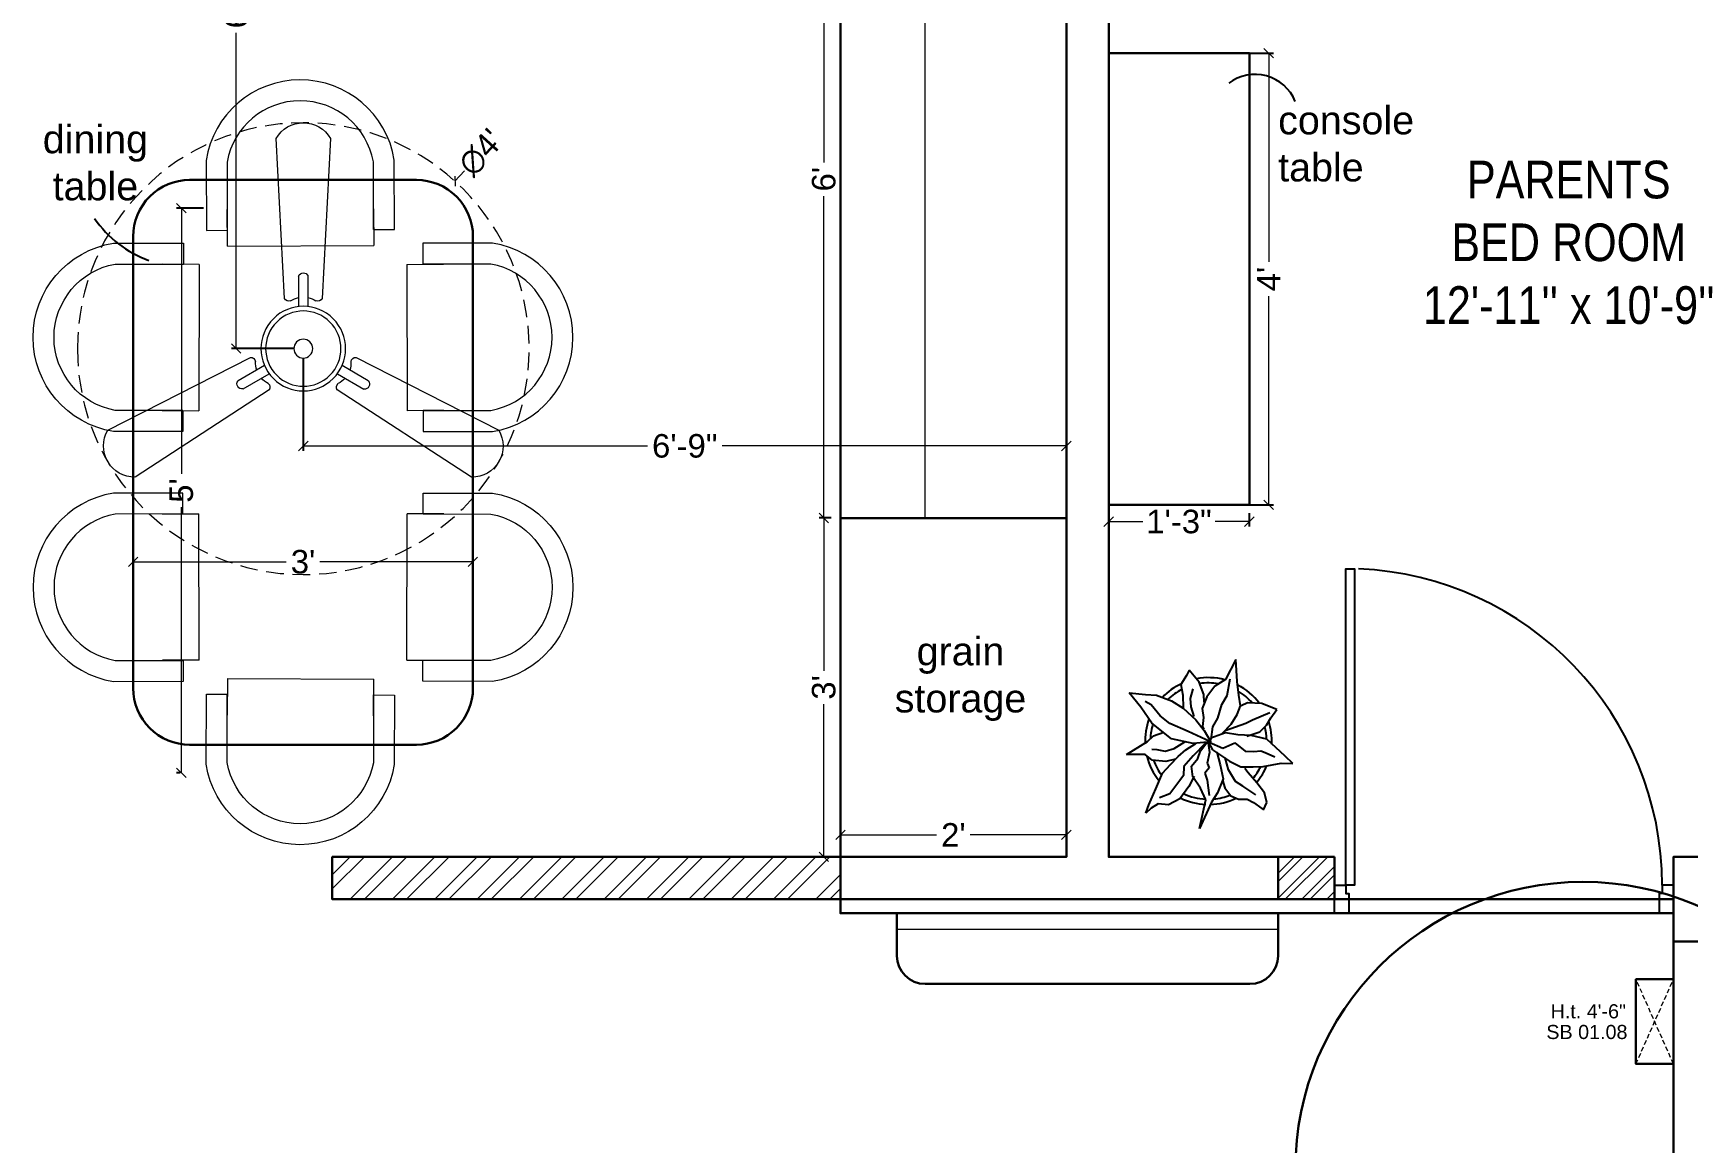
# Model space of a CAD drawing. Header units: millimetres. Extents: x 56222 to 3066687, y -650199 to -121287.
# Drawn here: x 147647.6 to 147823.4, y -178878.5 to -178760.6 of the extents above; entities that cross this region are included whole.
import ezdxf

# ---------------------------------------------------------------- set-up
doc = ezdxf.new("R2010")
doc.units = ezdxf.units.MM
doc.header["$MEASUREMENT"] = 0
doc.header["$PDMODE"] = 35
doc.linetypes.add('DASHED', pattern=[0.75, 0.5, -0.25])
doc.linetypes.add('DASHED2', pattern=[0.375, 0.25, -0.125])
doc.layers.get('Defpoints').update_dxf_attribs({"color": 220})
for name, color, linetype in [('AR DOOR', 40, 'Continuous'), ('AR ELE-5', 134, 'Continuous'), ('str coll', 6, 'Continuous')]:
    doc.layers.add(name, color=color, linetype=linetype)
for name, color, linetype, lineweight in [('COLUMN', 1, 'Continuous', 30), ('dim05', 1, 'Continuous', 13), ('el', 7, 'Continuous', 20), ('ELEC-wires', 1, 'DASHED2', 13), ('Electrical', 84, 'Continuous', 30), ('ELEVATION ( SPIRAL STAIR )', 250, 'Continuous', 9), ('FIRST FLOOR ( TEXT )', 7, 'Continuous', 9), ('FURNITURE', 32, 'Continuous', 9), ('GROUND FLOOR', 7, 'Continuous', 9), ('GROUND FLOOR  ( PLINE )', 251, 'Continuous', 30), ('Labelling', 1, 'Continuous', 25), ('wall', 7, 'Continuous', 30), ('XX~SLAB ( BEAM )~ ( DIM )', 7, 'Continuous', 9)]:
    doc.layers.add(name, color=color, linetype=linetype, lineweight=lineweight)
doc.styles.add('Arial', font='arial.ttf')
doc.styles.add('century g', font='GOTHIC.TTF')
doc.styles.add('KATHA', font='swissc.ttf')
doc.styles.get("Standard").update_dxf_attribs({"font": 'arial.ttf', "height": 6})
doc.styles.add('style4', font='ARIALN.TTF')
doc.dimstyles.new('Archana', dxfattribs={"dimtxt": 2, "dimasz": 0.75, "dimexe": 0.5, "dimexo": 0.5, "dimgap": 0, "dimtad": 0, "dimzin": 0, "dimdsep": 46, "dimlunit": 4, "dimtxsty": 'century g', "dimblk": 'OBLIQUE', "dimcen": 0, "dimdle": 1, "dimclrd": 256, "dimclre": 256, "dimclrt": 256, "dimadec": 0, "dimazin": 0, "dimtfac": 1, "dimtofl": 0, "dimtmove": 1, "dimatfit": 3, "dimfxl": 1, "dimfxlon": 1, "dimtolj": 1, "dimtzin": 0, "dimlwd": -1, "dimlwe": -1, "dimarcsym": 0})
doc.dimstyles.new('ISO-25', dxfattribs={"dimtxt": 2.5, "dimasz": 1, "dimexe": 0.5, "dimexo": 1, "dimtad": 0, "dimdec": 1, "dimlunit": 4, "dimtxsty": 'Standard', "dimblk": 'OBLIQUE', "dimcen": 2.5, "dimclrd": 1, "dimclre": 1, "dimclrt": 5, "dimadec": 0, "dimazin": 0, "dimtfac": 1, "dimtdec": 1, "dimtmove": 0, "dimatfit": 3, "dimfxl": 1, "dimlwd": -1, "dimarcsym": 0})

# ---------------------------------------------------------------- blocks, each defined once
blk = doc.blocks.new('SD DSD')
at = {"layer": 'FURNITURE'}
for p, q in [((3348486.7, -514623.32), (3348486.68, -514619.42)), ((3348502.23, -514619.34), (3348502.25, -514623.25)), ((3348486.7, -514623.32), (3348502.25, -514623.25)), ((3348483.69, -514625.26), (3348479.79, -514625.25)), ((3348483.69, -514625.26), (3348483.66, -514640.81)), ((3348505.76, -514625.26), (3348509.66, -514625.25)), ((3348505.76, -514625.26), (3348505.79, -514640.81)), ((3348479.75, -514640.8), (3348483.66, -514640.81)), ((3348509.7, -514640.8), (3348505.79, -514640.81)), ((3348479.75, -514651.77), (3348483.66, -514651.76)), ((3348483.69, -514667.31), (3348483.66, -514651.76)), ((3348505.76, -514667.31), (3348505.79, -514651.76)), ((3348509.7, -514651.77), (3348505.79, -514651.76)), ((3348483.69, -514667.31), (3348479.79, -514667.32)), ((3348505.76, -514667.31), (3348509.66, -514667.32)), ((3348486.7, -514669.25), (3348486.68, -514673.16)), ((3348486.7, -514669.25), (3348502.25, -514669.32)), ((3348502.23, -514673.23), (3348502.25, -514669.32))]:
    blk.add_line(p, q, dxfattribs=at)
at = {"layer": 'FURNITURE', "flags": 128}
for points in [[(3348502.23, -514621.56), (3348504.46, -514621.55), (3348504.42, -514614.17, 0.853613), (3348484.42, -514614.22), (3348484.46, -514621.65), (3348486.68, -514621.64)], [(3348502.22, -514619.34), (3348502.23, -514621.56), (3348502.2, -514614.36, 0.835758), (3348486.65, -514614.39), (3348486.67, -514619.42), (3348486.68, -514621.64)], [(3348481.97, -514640.8), (3348481.97, -514643.02), (3348474.58, -514643.01, -0.853613), (3348474.58, -514623.01), (3348482.01, -514623.02), (3348482.01, -514625.25)], [(3348507.48, -514640.8), (3348507.48, -514643.02), (3348514.87, -514643.01, 0.853613), (3348514.87, -514623.01), (3348507.44, -514623.02), (3348507.44, -514625.25)], [(3348479.75, -514640.79), (3348481.97, -514640.8), (3348474.77, -514640.78, -0.835758), (3348474.76, -514625.23), (3348479.79, -514625.24), (3348482.01, -514625.25)], [(3348509.7, -514640.79), (3348507.48, -514640.8), (3348514.68, -514640.78, 0.835758), (3348514.69, -514625.23), (3348509.66, -514625.24), (3348507.44, -514625.25)], [(3348481.97, -514651.77), (3348481.97, -514649.55), (3348474.58, -514649.57, 0.853613), (3348474.58, -514669.57), (3348482.01, -514669.55), (3348482.01, -514667.32)], [(3348507.48, -514651.77), (3348507.48, -514649.55), (3348514.87, -514649.57, -0.853613), (3348514.87, -514669.57), (3348507.44, -514669.55), (3348507.44, -514667.32)], [(3348479.75, -514651.78), (3348481.97, -514651.77), (3348474.77, -514651.79, 0.835758), (3348474.76, -514667.34), (3348479.79, -514667.33), (3348482.01, -514667.33)], [(3348509.7, -514651.78), (3348507.48, -514651.77), (3348514.68, -514651.79, -0.835758), (3348514.69, -514667.34), (3348509.66, -514667.33), (3348507.44, -514667.33)], [(3348502.23, -514671.01), (3348504.46, -514671.02), (3348504.42, -514678.4, -0.853613), (3348484.42, -514678.36), (3348484.46, -514670.92), (3348486.68, -514670.93)], [(3348502.22, -514673.23), (3348502.23, -514671.01), (3348502.2, -514678.21, -0.835758), (3348486.65, -514678.18), (3348486.67, -514673.16), (3348486.68, -514670.93)]]:
    blk.add_lwpolyline(points, format="xyb", dxfattribs=at)
at = {"layer": 'FURNITURE', "lineweight": 30}
blk.add_lwpolyline([(3348506.78, -514676.29), (3348482.68, -514676.29, -0.414214), (3348476.68, -514670.29), (3348476.68, -514622.29, -0.414214), (3348482.68, -514616.29), (3348506.78, -514616.29, -0.414214), (3348512.78, -514622.29), (3348512.78, -514670.29, -0.414214)], format="xyb", close=True, dxfattribs=at)
blk = doc.blocks.new('_Oblique')
at = {"layer": 'wall', "color": 0, "lineweight": -2}
blk.add_line((-0.5, -0.5), (0.5, 0.5), dxfattribs=at)
blk = doc.blocks.new('*D912')
at = {"layer": 'Defpoints', "color": 0, "lineweight": 30, "transparency": 16777216}
for p in [(147694.3, -178816.79), (147658.2, -178821.26), (147694.3, -178822.11)]:
    blk.add_point(p, dxfattribs=at)
at = {"layer": 'dim05', "color": 1, "linetype": 'Continuous', "lineweight": -2, "transparency": 16777216}
for p, q in [((147658.2, -178820.26), (147658.2, -178816.29)), ((147694.3, -178821.11), (147694.3, -178816.29))]:
    blk.add_line(p, q, dxfattribs=at)
at = {"layer": 'dim05', "color": 1, "linetype": 'Continuous', "transparency": 16777216}
for p, q in [((147658.2, -178816.79), (147674.47, -178816.79)), ((147694.3, -178816.79), (147678.02, -178816.79))]:
    blk.add_line(p, q, dxfattribs=at)
at = {"layer": 'dim05', "color": 1, "transparency": 16777216, "rotation": 180}
blk.add_blockref('_Oblique', (147658.2, -178816.79), dxfattribs=at)
at = {"layer": 'dim05', "color": 1, "transparency": 16777216}
blk.add_blockref('_Oblique', (147694.3, -178816.79), dxfattribs=at)
at = {"layer": 'dim05', "color": 5, "lineweight": 25, "transparency": 16777216, "insert": (147676.25, -178816.79), "char_height": 2.5, "attachment_point": 5, "style": 'Arial'}
blk.add_mtext("3'", dxfattribs=at)
blk = doc.blocks.new('*D913')
at = {"layer": 'Defpoints', "color": 0, "lineweight": 30, "transparency": 16777216}
for p in [(147663.32, -178779.21), (147666.68, -178779.21), (147664.2, -178839.21)]:
    blk.add_point(p, dxfattribs=at)
at = {"layer": 'dim05', "color": 1, "linetype": 'Continuous', "lineweight": -2, "transparency": 16777216}
for p, q in [((147665.68, -178779.21), (147662.82, -178779.21)), ((147663.2, -178839.21), (147662.82, -178839.21))]:
    blk.add_line(p, q, dxfattribs=at)
at = {"layer": 'dim05', "color": 1, "linetype": 'Continuous', "transparency": 16777216}
for p, q in [((147663.32, -178779.21), (147663.32, -178807.44)), ((147663.32, -178839.21), (147663.32, -178810.99))]:
    blk.add_line(p, q, dxfattribs=at)
at = {"layer": 'dim05', "color": 1, "transparency": 16777216}
for p, rotation in [((147663.32, -178779.21), 90), ((147663.32, -178839.21), 270)]:
    blk.add_blockref('_Oblique', p, dxfattribs=dict(at, rotation=rotation))
at = {"layer": 'dim05', "color": 5, "lineweight": 25, "transparency": 16777216, "insert": (147663.32, -178809.21), "char_height": 2.5, "attachment_point": 5, "rotation": 90, "style": 'Arial'}
blk.add_mtext("5'", dxfattribs=at)
blk = doc.blocks.new('*D919')
at = {"layer": 'Defpoints', "color": 0, "lineweight": 30, "transparency": 16777216}
for p in [(147761.85, -178810.63), (147776.79, -178810.63), (147761.85, -178812.52)]:
    blk.add_point(p, dxfattribs=at)
at = {"layer": 'dim05', "color": 1, "linetype": 'Continuous', "lineweight": -2, "transparency": 16777216}
for p, q in [((147761.85, -178811.63), (147761.85, -178813.02)), ((147776.79, -178811.63), (147776.79, -178813.02))]:
    blk.add_line(p, q, dxfattribs=at)
at = {"layer": 'dim05', "color": 1, "linetype": 'Continuous', "transparency": 16777216}
for p, q in [((147761.85, -178812.52), (147765.49, -178812.52)), ((147776.79, -178812.52), (147773.15, -178812.52))]:
    blk.add_line(p, q, dxfattribs=at)
at = {"layer": 'dim05', "color": 1, "transparency": 16777216, "rotation": 180}
blk.add_blockref('_Oblique', (147761.85, -178812.52), dxfattribs=at)
at = {"layer": 'dim05', "color": 1, "transparency": 16777216}
blk.add_blockref('_Oblique', (147776.79, -178812.52), dxfattribs=at)
at = {"layer": 'dim05', "color": 5, "lineweight": 25, "transparency": 16777216, "insert": (147769.32, -178812.52), "char_height": 2.5, "attachment_point": 5, "style": 'Arial'}
blk.add_mtext('1\'-3"', dxfattribs=at)
blk = doc.blocks.new('*D920')
at = {"layer": 'Defpoints', "color": 0, "lineweight": 30, "transparency": 16777216}
for p in [(147775.22, -178762.75), (147775.22, -178810.72), (147778.85, -178810.72)]:
    blk.add_point(p, dxfattribs=at)
at = {"layer": 'dim05', "color": 1, "linetype": 'Continuous', "lineweight": -2, "transparency": 16777216}
for p, q in [((147776.22, -178762.75), (147779.35, -178762.75)), ((147776.22, -178810.72), (147779.35, -178810.72))]:
    blk.add_line(p, q, dxfattribs=at)
at = {"layer": 'dim05', "color": 1, "linetype": 'Continuous', "transparency": 16777216}
for p, q in [((147778.85, -178762.75), (147778.85, -178784.91)), ((147778.85, -178810.72), (147778.85, -178788.56))]:
    blk.add_line(p, q, dxfattribs=at)
at = {"layer": 'dim05', "color": 1, "transparency": 16777216}
for p, rotation in [((147778.85, -178762.75), 90), ((147778.85, -178810.72), 270)]:
    blk.add_blockref('_Oblique', p, dxfattribs=dict(at, rotation=rotation))
at = {"layer": 'dim05', "color": 5, "lineweight": 25, "transparency": 16777216, "insert": (147778.85, -178786.74), "char_height": 2.5, "attachment_point": 5, "rotation": 90, "style": 'Arial'}
blk.add_mtext("4'", dxfattribs=at)
blk = doc.blocks.new('ARPLS010')
at = {"linetype": 'ByBlock'}
for p, q in [((0.179, 0.666), (0.121, 0.605)), ((0.174, 0.573), (0.179, 0.666)), ((-0.248, 0.54), (-0.278, 0.467)), ((-0.182, 0.493), (-0.248, 0.54)), ((0.121, 0.605), (-0.013, 0.459)), ((0.091, 0.447), (0.125, 0.522)), ((0.2, 0.432), (0.174, 0.573)), ((-0.295, 0.42), (-0.302, 0.309)), ((-0.278, 0.467), (-0.295, 0.42)), ((-0.222, 0.484), (-0.164, 0.347)), ((-0.125, 0.459), (-0.182, 0.493)), ((-0.072, 0.404), (-0.125, 0.459)), ((-0.038, 0.302), (-0.072, 0.404)), ((-0.013, 0.459), (-0.044, 0.336)), ((0.077, 0.412), (0.091, 0.447)), ((0.082, 0.358), (0.077, 0.412)), ((0.203, 0.352), (0.2, 0.432)), ((0.409, 0.44), (0.33, 0.38)), ((0.484, 0.459), (0.409, 0.44)), ((0.542, 0.434), (0.484, 0.459)), ((0.485, 0.354), (0.533, 0.42)), ((0.533, 0.42), (0.542, 0.434)), ((-0.302, 0.309), (-0.276, 0.258)), ((-0.164, 0.347), (-0.139, 0.295)), ((-0.139, 0.295), (-0.08, 0.131)), ((-0.044, 0.336), (-0.049, 0.232)), ((0.015, 0.209), (0.08, 0.288)), ((0.08, 0.288), (0.082, 0.358)), ((0.204, 0.254), (0.203, 0.352)), ((0.252, 0.313), (0.216, 0.287)), ((0.33, 0.38), (0.252, 0.313)), ((0.356, 0.269), (0.318, 0.213)), ((0.425, 0.373), (0.356, 0.269)), ((0.459, 0.303), (0.485, 0.354)), ((0.459, 0.236), (0.459, 0.303)), ((-0.469, 0.226), (-0.643, 0.216)), ((-0.643, 0.216), (-0.485, 0.134)), ((-0.359, 0.148), (-0.49, 0.172)), ((-0.485, 0.134), (-0.433, 0.051)), ((-0.362, 0.24), (-0.469, 0.226)), ((-0.278, 0.254), (-0.362, 0.24)), ((-0.287, 0.106), (-0.359, 0.148)), ((-0.21, 0.227), (-0.278, 0.254)), ((-0.132, 0.18), (-0.21, 0.227)), ((-0.063, 0.111), (-0.132, 0.18)), ((-0.049, 0.232), (-0.065, 0.135)), ((-0.065, 0.135), (-0.024, 0.018)), ((0.056, 0.114), (0.015, 0.209)), ((0.068, 0.032), (0.16, 0.165)), ((0.227, 0.157), (0.132, 0.131)), ((0.16, 0.165), (0.204, 0.254)), ((0.318, 0.213), (0.227, 0.157)), ((0.368, 0.128), (0.432, 0.176)), ((0.432, 0.176), (0.459, 0.236)), ((-0.433, 0.051), (-0.349, -0.011)), ((-0.18, 0.073), (-0.287, 0.106)), ((-0.111, 0.036), (-0.18, 0.073)), ((-0.013, 0.022), (-0.111, 0.036)), ((-0.084, -0.034), (0.007, 0.018)), ((0.003, 0.011), (-0.076, -0.16)), ((-0.024, 0.018), (0.009, 0.005)), ((0.006, -0.002), (0.068, 0.032)), ((0.007, 0.018), (0.02, -0.121)), ((0.009, 0.005), (0.056, 0.114)), ((0.017, -0.002), (0.091, 0.009)), ((0.088, 0.065), (0.187, 0.091)), ((0.091, 0.009), (0.173, -0.011)), ((0.173, -0.011), (0.212, 0.004)), ((0.187, 0.091), (0.297, 0.116)), ((0.212, 0.004), (0.252, -0.03)), ((0.297, 0.116), (0.408, 0.071)), ((0.309, 0.109), (0.368, 0.128)), ((0.309, -0.01), (0.43, 0.006)), ((0.408, 0.071), (0.482, 0.024)), ((0.482, 0.024), (0.689, -0.072)), ((-0.464, -0.073), (-0.558, -0.152)), ((-0.366, -0.036), (-0.464, -0.073)), ((-0.336, -0.142), (-0.413, -0.121)), ((-0.306, -0.033), (-0.366, -0.036)), ((-0.349, -0.011), (-0.256, -0.05)), ((-0.193, -0.113), (-0.269, -0.135)), ((-0.259, -0.2), (-0.168, -0.1)), ((-0.256, -0.05), (-0.185, -0.038)), ((-0.185, -0.038), (-0.114, -0.046)), ((-0.168, -0.1), (-0.084, -0.034)), ((-0.114, -0.046), (-0.093, -0.036)), ((0.02, -0.121), (-0.017, -0.291)), ((0.01, -0.014), (0.017, -0.002)), ((0.078, -0.064), (0.01, -0.014)), ((0.016, -0.023), (0.116, -0.122)), ((0.07, -0.179), (0.018, -0.1)), ((0.138, -0.083), (0.078, -0.064)), ((0.116, -0.122), (0.201, -0.195)), ((0.197, -0.135), (0.138, -0.083)), ((0.283, -0.123), (0.197, -0.135)), ((0.252, -0.03), (0.309, -0.01)), ((0.277, -0.114), (0.357, -0.156)), ((0.37, -0.064), (0.283, -0.123)), ((0.462, -0.021), (0.37, -0.064)), ((0.689, -0.072), (0.462, -0.021)), ((-0.558, -0.152), (-0.517, -0.172)), ((-0.517, -0.172), (-0.447, -0.216)), ((-0.447, -0.216), (-0.363, -0.202)), ((-0.363, -0.202), (-0.263, -0.2)), ((-0.269, -0.135), (-0.336, -0.142)), ((-0.318, -0.29), (-0.259, -0.2)), ((-0.076, -0.16), (-0.138, -0.304)), ((0.059, -0.27), (0.005, -0.185)), ((0.121, -0.239), (0.07, -0.179)), ((0.184, -0.299), (0.121, -0.239)), ((0.201, -0.195), (0.272, -0.198)), ((0.272, -0.198), (0.311, -0.225)), ((0.311, -0.225), (0.415, -0.304)), ((0.357, -0.156), (0.455, -0.226)), ((0.455, -0.226), (0.503, -0.317)), ((-0.363, -0.408), (-0.318, -0.29)), ((-0.199, -0.38), (-0.287, -0.45)), ((-0.138, -0.304), (-0.199, -0.38)), ((-0.017, -0.291), (-0.141, -0.446)), ((-0.042, -0.432), (-0.071, -0.352)), ((0.08, -0.342), (0.059, -0.27)), ((0.066, -0.407), (0.08, -0.342)), ((0.141, -0.261), (0.16, -0.336)), ((0.16, -0.336), (0.15, -0.445)), ((0.252, -0.362), (0.184, -0.299)), ((0.376, -0.416), (0.252, -0.362)), ((0.415, -0.304), (0.447, -0.388)), ((0.503, -0.317), (0.494, -0.398)), ((-0.382, -0.625), (-0.368, -0.496)), ((-0.368, -0.496), (-0.363, -0.408)), ((-0.287, -0.45), (-0.314, -0.498)), ((-0.141, -0.446), (-0.269, -0.533)), ((0.002, -0.48), (-0.042, -0.432)), ((0.104, -0.646), (0.002, -0.48)), ((0.064, -0.446), (0.066, -0.407)), ((0.106, -0.5), (0.104, -0.646)), ((0.15, -0.445), (0.106, -0.5)), ((0.502, -0.472), (0.376, -0.416)), ((0.494, -0.398), (0.528, -0.452)), ((0.567, -0.494), (0.502, -0.472)), ((0.528, -0.452), (0.567, -0.494)), ((-0.269, -0.533), (-0.382, -0.625))]:
    blk.add_line(p, q, dxfattribs=at)
for radius, start, end in [(0.5, 126.2799, 152.7042), (0.5, 87.2367, 107.9154), (0.458, 91.6596, 104.0784), (0.5, 49.0791, 67.0324), (0.458, 49.8461, 63.9764), (0.458, 130.7647, 148.9789), (0.458, 5.0517, 21.9108), (0.5, 1.3782, 25.7565), (0.5, 164.9216, 191.0302), (0.458, 169.9629, 188.6517), (0.458, 334.5625, 357.1532), (0.5, 333.6991, 357.5577), (0.5, 205.1623, 226.3204), (0.458, 207.232, 224.0819), (0.5, 283.5324, 308.8712), (0.458, 289.266, 306.1107), (0.5, 249.553, 272.4234), (0.458, 252.8522, 267.711)]:
    blk.add_arc((0, 0), radius, start, end, dxfattribs=at)
blk = doc.blocks.new('*U257')
for points in [[(0, 0), (0, 1120), (30, 1120), (30, 0)], [(-40, 0), (0, 0), (0, -30), (10, -30), (10, -100), (-40, -100)], [(1160, 0), (1120, 0), (1120, -30), (1110, -30), (1110, -100), (1160, -100)]]:
    blk.add_lwpolyline(points, close=True)
at = {"layer": 'AR ELE-5', "linetype": 'ByBlock', "ltscale": 15}
blk.add_arc((-1.6, -0.7), 1121.6, 0.03474, 87.62699, dxfattribs=at)
blk = doc.blocks.new('*D929')
at = {"layer": 'Defpoints', "color": 0, "lineweight": 30, "transparency": 16777216}
for p in [(147733.35, -178740.13), (147731.58, -178812.13), (147733.35, -178812.13)]:
    blk.add_point(p, dxfattribs=at)
at = {"layer": 'dim05', "color": 1, "linetype": 'Continuous', "lineweight": -2, "transparency": 16777216}
for p, q in [((147732.35, -178740.13), (147731.08, -178740.13)), ((147732.35, -178812.13), (147731.08, -178812.13))]:
    blk.add_line(p, q, dxfattribs=at)
at = {"layer": 'dim05', "color": 1, "linetype": 'Continuous', "transparency": 16777216}
for p, q in [((147731.58, -178740.13), (147731.58, -178774.35)), ((147731.58, -178812.13), (147731.58, -178777.92))]:
    blk.add_line(p, q, dxfattribs=at)
at = {"layer": 'dim05', "color": 1, "transparency": 16777216}
for p, rotation in [((147731.58, -178740.13), 90), ((147731.58, -178812.13), 270)]:
    blk.add_blockref('_Oblique', p, dxfattribs=dict(at, rotation=rotation))
at = {"layer": 'dim05', "color": 5, "lineweight": 25, "transparency": 16777216, "insert": (147731.58, -178776.13), "char_height": 2.5, "attachment_point": 5, "rotation": 90, "style": 'Arial'}
blk.add_mtext("6'", dxfattribs=at)
blk = doc.blocks.new('*D930')
at = {"layer": 'Defpoints', "color": 0, "lineweight": 30, "transparency": 16777216}
for p in [(147733.35, -178812.13), (147731.58, -178848.13), (147733.35, -178848.13)]:
    blk.add_point(p, dxfattribs=at)
at = {"layer": 'dim05', "color": 1, "linetype": 'Continuous', "lineweight": -2, "transparency": 16777216}
for p, q in [((147732.35, -178812.13), (147731.08, -178812.13)), ((147732.35, -178848.13), (147731.08, -178848.13))]:
    blk.add_line(p, q, dxfattribs=at)
at = {"layer": 'dim05', "color": 1, "linetype": 'Continuous', "transparency": 16777216}
for p, q in [((147731.58, -178812.13), (147731.58, -178828.36)), ((147731.58, -178848.13), (147731.58, -178831.91))]:
    blk.add_line(p, q, dxfattribs=at)
at = {"layer": 'dim05', "color": 1, "transparency": 16777216}
for p, rotation in [((147731.58, -178812.13), 90), ((147731.58, -178848.13), 270)]:
    blk.add_blockref('_Oblique', p, dxfattribs=dict(at, rotation=rotation))
at = {"layer": 'dim05', "color": 5, "transparency": 16777216, "insert": (147731.58, -178830.13), "char_height": 2.5, "attachment_point": 5, "rotation": 90, "style": 'Arial'}
blk.add_mtext("3'", dxfattribs=at)
blk = doc.blocks.new('*D966')
at = {"layer": 'Defpoints', "color": 0, "lineweight": 30, "transparency": 16777216}
for p in [(147757.35, -178845.8), (147733.35, -178848.13), (147757.35, -178848.13)]:
    blk.add_point(p, dxfattribs=at)
at = {"layer": 'dim05', "color": 1, "linetype": 'Continuous', "lineweight": -2, "transparency": 16777216}
for p, q in [((147733.35, -178847.13), (147733.35, -178845.3)), ((147757.35, -178847.13), (147757.35, -178845.3))]:
    blk.add_line(p, q, dxfattribs=at)
at = {"layer": 'dim05', "color": 1, "linetype": 'Continuous', "transparency": 16777216}
for p, q in [((147733.35, -178845.8), (147743.56, -178845.8)), ((147757.35, -178845.8), (147747.15, -178845.8))]:
    blk.add_line(p, q, dxfattribs=at)
at = {"layer": 'dim05', "color": 1, "transparency": 16777216, "rotation": 180}
blk.add_blockref('_Oblique', (147733.35, -178845.8), dxfattribs=at)
at = {"layer": 'dim05', "color": 1, "transparency": 16777216}
blk.add_blockref('_Oblique', (147757.35, -178845.8), dxfattribs=at)
at = {"layer": 'dim05', "color": 5, "transparency": 16777216, "insert": (147745.35, -178845.8), "char_height": 2.5, "attachment_point": 5, "style": 'Arial'}
blk.add_mtext("2'", dxfattribs=at)
blk = doc.blocks.new('6616')
at = {"color": 242, "linetype": 'DASHED', "true_color": 0xcd2027}
for p, q in [((386784.79, -36915.77), (386775.78, -36911.78)), ((386784.79, -36911.78), (386775.78, -36915.77))]:
    blk.add_line(p, q, dxfattribs=at)
at = {"layer": 'ELEC-wires', "color": 5, "linetype": 'ByBlock', "lineweight": 30, "ltscale": 4}
blk.add_lwpolyline([(386775.78, -36911.78), (386784.79, -36911.78), (386784.79, -36915.77), (386775.78, -36915.77)], close=True, dxfattribs=at)
blk = doc.blocks.new('fan')
at = {"layer": 'Electrical', "lineweight": 15, "ltscale": 20}
for p, q in [((3300835.29, -509900.78), (3300836.47, -509923.43)), ((3300841.81, -509923.43), (3300842.99, -509900.78)), ((3300838.47, -509924.57), (3300838.47, -509920.25)), ((3300839.81, -509920.28), (3300839.81, -509924.57)), ((3300831.66, -509931.77), (3300811.45, -509942.07)), ((3300866.83, -509942.07), (3300846.62, -509931.77)), ((3300829.93, -509935.08), (3300833.64, -509932.93)), ((3300834.31, -509934.09), (3300830.57, -509936.25)), ((3300847.68, -509936.23), (3300843.97, -509934.09)), ((3300844.64, -509932.93), (3300848.38, -509935.09)), ((3300815.3, -509948.74), (3300834.33, -509936.39)), ((3300843.95, -509936.39), (3300862.98, -509948.74))]:
    blk.add_line(p, q, dxfattribs=at)
at = {"layer": 'Electrical', "linetype": 'DASHED', "lineweight": 15, "ltscale": 5}
blk.add_circle((3300839.14, -509930.53), 32, dxfattribs=at)
at = {"layer": 'Electrical', "lineweight": 15, "ltscale": 20}
for centre, major_axis, start_param, end_param in [((3300839.14, -509902.94), (3.12, 3.12), -0.272136, 1.842967), ((3300839.13, -509920.5), (0.501, 0.501), -0.465536, 1.983618), ((3300839.14, -509930.53), (4.24, -4.24), 3.14161, 9.424795), ((3300839.14, -509930.53), (3.77, -3.77), 1.749190548672175e-05, 6.283202799085073), ((3300837.1, -509923.08), (0.51, 0.51), 2.863014, 4.257784), ((3300839.14, -509926.42), (2.27, -2.27), 2.565057, 2.951308), ((3300839.14, -509926.42), (2.27, 2.27), 0.19032, 0.57657), ((3300841.18, -509923.08), (0.51, -0.51), 5.167028, 6.561799), ((3300839.14, -509930.53), (0.943, 0.943), 1.570814, 7.853999), ((3300831.67, -509932.49), (0.51, -0.51), 0.978238, 2.373008), ((3300846.61, -509932.49), (0.51, -0.51), 2.339416, 3.734186), ((3300835.59, -509932.58), (2.27, -2.27), 3.855511, 4.241762), ((3300842.69, -509932.58), (2.27, 2.27), 5.183051, 5.569301), ((3300830.46, -509935.55), (0.501, -0.501), 3.199655, 5.648809), ((3300835.59, -509932.58), (2.27, -2.27), 4.659452, 5.045703), ((3300833.71, -509936.02), (0.51, 0.51), -1.325776, 0.068994), ((3300844.57, -509936.02), (0.51, -0.51), 3.072633, 4.467404), ((3300842.69, -509932.58), (2.27, 2.27), 4.37911, 4.765361), ((3300847.83, -509935.54), (0.501, 0.501), 3.723254, 6.172408), ((3300815.25, -509944.32), (3.12, -3.12), 3.393055, 5.508159), ((3300863.03, -509944.32), (3.12, -3.12), 5.48745, 7.602554)]:
    blk.add_ellipse(centre, major_axis=major_axis, ratio=1, start_param=start_param, end_param=end_param, dxfattribs=at)
blk = doc.blocks.new('*D1048')
at = {"layer": 'Defpoints', "color": 0, "lineweight": 30, "transparency": 16777216}
for p in [(147676.28, -178794.13), (147757.35, -178794.13), (147757.35, -178804.48)]:
    blk.add_point(p, dxfattribs=at)
at = {"layer": 'dim05', "color": 1, "linetype": 'Continuous', "lineweight": -2, "transparency": 16777216}
for p, q in [((147676.28, -178795.13), (147676.28, -178804.98)), ((147757.35, -178795.13), (147757.35, -178804.98))]:
    blk.add_line(p, q, dxfattribs=at)
at = {"layer": 'dim05', "color": 1, "linetype": 'Continuous', "transparency": 16777216}
for p, q in [((147676.28, -178804.48), (147712.86, -178804.48)), ((147757.35, -178804.48), (147720.77, -178804.48))]:
    blk.add_line(p, q, dxfattribs=at)
at = {"layer": 'dim05', "color": 1, "transparency": 16777216, "rotation": 180}
blk.add_blockref('_Oblique', (147676.28, -178804.48), dxfattribs=at)
at = {"layer": 'dim05', "color": 1, "transparency": 16777216}
blk.add_blockref('_Oblique', (147757.35, -178804.48), dxfattribs=at)
at = {"layer": 'dim05', "color": 5, "lineweight": 25, "transparency": 16777216, "insert": (147716.81, -178804.48), "char_height": 2.5, "attachment_point": 5, "style": 'Arial'}
blk.add_mtext('6\'-9"', dxfattribs=at)
blk = doc.blocks.new('*D1049')
at = {"layer": 'Defpoints', "color": 0, "lineweight": 30, "transparency": 16777216}
for p in [(147669.15, -178719.13), (147676.28, -178719.13), (147676.28, -178794.13)]:
    blk.add_point(p, dxfattribs=at)
at = {"layer": 'dim05', "color": 1, "linetype": 'Continuous', "lineweight": -2, "transparency": 16777216}
for p, q in [((147675.28, -178719.13), (147668.65, -178719.13)), ((147675.28, -178794.13), (147668.65, -178794.13))]:
    blk.add_line(p, q, dxfattribs=at)
at = {"layer": 'dim05', "color": 1, "linetype": 'Continuous', "transparency": 16777216}
for p, q in [((147669.15, -178719.13), (147669.15, -178752.68)), ((147669.15, -178794.13), (147669.15, -178760.59))]:
    blk.add_line(p, q, dxfattribs=at)
at = {"layer": 'dim05', "color": 1, "transparency": 16777216}
for p, rotation in [((147669.15, -178719.13), 90), ((147669.15, -178794.13), 270)]:
    blk.add_blockref('_Oblique', p, dxfattribs=dict(at, rotation=rotation))
at = {"layer": 'dim05', "color": 5, "lineweight": 25, "transparency": 16777216, "insert": (147669.15, -178756.63), "char_height": 2.5, "attachment_point": 5, "rotation": 90, "style": 'Arial'}
blk.add_mtext('6\'-3"', dxfattribs=at)
blk = doc.blocks.new('*D1061')
at = {"layer": 'Defpoints', "color": 0, "lineweight": 30, "transparency": 16777216}
for p in [(147692.39, -178776.35), (147660.16, -178811.92)]:
    blk.add_point(p, dxfattribs=at)
at = {"layer": 'dim05', "transparency": 16777216}
blk.add_line((147693.4, -178775.23), (147692.39, -178776.35), dxfattribs=at)
at = {"layer": 'dim05', "transparency": 16777216, "xscale": 0.75, "yscale": 0.75, "zscale": 0.75, "rotation": 227.8301719995926}
blk.add_blockref('_Oblique', (147692.39, -178776.35), dxfattribs=at)
at = {"layer": 'dim05', "color": 5, "lineweight": 25, "transparency": 16777216, "insert": (147695.15, -178773.3), "char_height": 2.5, "attachment_point": 5, "rotation": 47.8302, "style": 'century g'}
blk.add_mtext("\\A1;∅4'", dxfattribs=at)

msp = doc.modelspace()

# ---------------------------------------------------------------- hatches: boundary and pattern name
at = {"layer": 'ELEVATION ( SPIRAL STAIR )', "lineweight": 5}
h = msp.add_hatch(dxfattribs=at)
h.set_pattern_fill('ANSI32', color=2, scale=8.479723)
h.set_pattern_definition([(45, (-587.334, -1615.5918), (-2.24852616, 2.24852616), []), (45, (-585.835, -1615.5918), (-2.24852616, 2.24852616), [])])
h.paths.add_polyline_path([(147733.3534, -178848.1344), (147679.3534, -178848.1344), (147679.3534, -178852.6344), (147733.3534, -178852.6344)])
at = {"layer": 'GROUND FLOOR  ( PLINE )', "lineweight": 5}
h = msp.add_hatch(dxfattribs=at)
h.set_pattern_fill('ANSI32', color=3, scale=5)
h.set_pattern_definition([(45, (-587.3341, -1615.5918), (-1.325825215, 1.325825215), []), (45, (-586.4502, -1615.5918), (-1.325825215, 1.325825215), [])])
h.paths.add_polyline_path([(147785.8534, -178848.1344), (147779.8534, -178848.1344), (147779.8534, -178852.6344), (147785.8534, -178852.6344)])

# ---------------------------------------------------------------- linework, layer by layer
at = {"layer": 'COLUMN'}
msp.add_lwpolyline([(147836.8534, -178848.1344), (147836.8534, -178857.1344), (147821.8534, -178857.1344), (147821.8534, -178848.1344)], close=True, dxfattribs=at)
at = {"layer": 'ELEVATION ( SPIRAL STAIR )', "color": 2, "lineweight": 30}
msp.add_lwpolyline([(147733.3534, -178848.1344), (147679.3534, -178848.1344), (147679.3534, -178852.6344), (147733.3534, -178852.6344)], close=True, dxfattribs=at)
at = {"layer": 'FURNITURE', "lineweight": 30}
for p, q in [((147733.3534, -178848.1344), (147733.3534, -178740.1344)), ((147739.3534, -178854.1344), (147739.3534, -178858.6344)), ((147779.8534, -178858.6344), (147779.8534, -178854.1344)), ((147742.3534, -178861.6344), (147776.8534, -178861.6344))]:
    msp.add_line(p, q, dxfattribs=at)
at = {"layer": 'FURNITURE', "lineweight": 5}
msp.add_line((147742.3009, -178740.1344), (147742.3009, -178812.1332), dxfattribs=at)
at = {"layer": 'FURNITURE', "lineweight": 30}
for points in [[(147761.8534, -178762.7528), (147776.794, -178762.7528), (147776.794, -178810.7219), (147761.8534, -178810.7219)], [(147733.3534, -178848.1344), (147757.3534, -178848.1344), (147757.3534, -178812.1332), (147733.3534, -178812.1332)], [(147733.3534, -178852.6344), (147821.8534, -178852.6344), (147821.8534, -178854.1344), (147733.3534, -178854.1344)]]:
    msp.add_lwpolyline(points, close=True, dxfattribs=at)
at = {"layer": 'FURNITURE', "lineweight": 5}
msp.add_lwpolyline([(147739.3534, -178854.1344), (147779.8534, -178854.1344), (147779.8534, -178855.8471), (147739.3534, -178855.8471)], close=True, dxfattribs=at)
at = {"layer": 'FURNITURE', "lineweight": 30}
for centre, start, end in [((147742.3534, -178858.6344), 180, 270), ((147776.8534, -178858.6344), 270, 0)]:
    msp.add_arc(centre, 3, start, end, dxfattribs=at)
at = {"layer": 'GROUND FLOOR'}
for p, q in [((147757.3534, -178719.1344), (147757.3534, -178848.1344)), ((147761.8534, -178719.1344), (147761.8534, -178848.1344)), ((147757.3534, -178848.1344), (147733.3534, -178848.1344)), ((147733.3534, -178852.6344), (147733.3534, -178848.1344)), ((147761.8534, -178848.1344), (147779.8534, -178848.1344)), ((147779.8534, -178848.1344), (147779.8534, -178852.6344)), ((147821.8534, -178848.1344), (147821.8534, -179002.6344)), ((147850.3534, -178848.1344), (147821.8534, -178848.1344)), ((147779.8534, -178852.6344), (147733.3534, -178852.6344))]:
    msp.add_line(p, q, dxfattribs=at)
at = {"layer": 'GROUND FLOOR  ( PLINE )'}
msp.add_lwpolyline([(147683.8534, -178710.1344), (147809.8955, -178710.1344), (147809.8955, -178719.1344), (147761.8534, -178719.1344), (147761.8534, -178848.1344), (147779.8534, -178848.1344), (147779.8534, -178852.6344), (147733.3534, -178852.6344), (147733.3534, -178848.1344), (147757.3534, -178848.1344), (147757.3534, -178719.1344), (147683.8534, -178719.1344)], close=True, dxfattribs=at)
at = {"layer": 'GROUND FLOOR  ( PLINE )', "color": 3}
msp.add_lwpolyline([(147785.8534, -178848.1344), (147779.8534, -178848.1344), (147779.8534, -178852.6344), (147785.8534, -178852.6344)], close=True, dxfattribs=at)
at = {"layer": 'GROUND FLOOR  ( PLINE )'}
msp.add_lwpolyline([(147826.3534, -178980.1344), (147854.8484, -178980.1344), (147854.8484, -178984.6344), (147826.3534, -178984.6344), (147826.3534, -179002.6344), (147821.8534, -179002.6344), (147821.8534, -178848.1344), (147850.3534, -178848.1344), (147850.3534, -178852.6344), (147836.8534, -178852.6344)], dxfattribs=at)
at = {"layer": 'Labelling', "color": 1}
for centre, radius, start, end in [((147777.4007, -178769.63, -0.0704), 4.6266, 22.468046, 127.178331), ((147663.9914, -178773.5125, -0.0011), 11.9952, 214.532808, 249.851012)]:
    msp.add_arc(centre, radius, start, end, dxfattribs=at)
at = {"layer": 'XX~SLAB ( BEAM )~ ( DIM )'}
msp.add_line((147785.8534, -178852.6344), (147785.8534, -178854.1344), dxfattribs=at)
at = {"layer": 'XX~SLAB ( BEAM )~ ( DIM )', "color": 242, "lineweight": 30, "true_color": 0xcd2027}
msp.add_circle((147812.2407, -178881.3548), 30.5592, dxfattribs=at)

# ---------------------------------------------------------------- block references
at = {"xscale": 13.47973786482115, "yscale": 13.47973786482115, "zscale": 13.47973786482115, "rotation": 270.106449045987}
msp.add_blockref('ARPLS010', (147772.4505, -178835.8314), dxfattribs=at)
at = {"layer": 'AR DOOR', "linetype": 'ByBlock', "lineweight": -2, "extrusion": (0, 0, -1), "xscale": -0.02999999999997555, "yscale": 0.02999999999997555, "zscale": -0.02999999999997555}
msp.add_blockref('*U257', (-147787.0534, -178851.1344), dxfattribs=at)
at = {"layer": 'dim05', "color": 1, "lineweight": 35, "xscale": -0.7500069902881101, "yscale": 0.7500069902881101, "zscale": 0.7500069902881101}
msp.add_blockref('fan', (2623328.7053, 203657.3264), dxfattribs=at)
at = {"layer": 'el', "color": 1, "rotation": 270}
msp.add_blockref('6616', (184733.6372, 207914.6493), dxfattribs=at)
at = {"layer": 'str coll', "lineweight": 35}
msp.add_blockref('SD DSD', (-3200818.4758, 335840.0747), dxfattribs=at)

# ---------------------------------------------------------------- texts
at = {"layer": 'Electrical', "color": 240, "true_color": 0xed1f24, "transparency": 33554687}
msp.add_text('H.t. 4\'-6"', height=1.5, dxfattribs=at).set_placement((147808.8016, -178865.2934))
at = {"layer": 'Electrical', "color": 5, "transparency": 33554687}
msp.add_text('SB 01.08', height=1.5, dxfattribs=at).set_placement((147808.3504, -178867.4912))
at = {"layer": 'FIRST FLOOR ( TEXT )', "insert": (147810.7317, -178782.866), "char_height": 4, "attachment_point": 5, "style": 'KATHA'}
msp.add_mtext("PARENTS \\PBED ROOM\\P12'-11'' x 10'-9''", dxfattribs=at)
at = {"layer": 'Labelling', "color": 1, "char_height": 3, "attachment_point": 5, "style": 'style4'}
for s, insert, width in [('\\A1;\\pxql;{\\fArial|b0|i0|c0|p34;console \\Ptable}', (147796.5843, -178772.3898, -0.0704), 33.454272), ('\\A1;{\\fArial|b0|i0|c0|p34;dining \\Ptable}', (147654.1892, -178774.3969, -0.0011), 33.454272), ('\\A1;\\pxqc;{\\fArial|b0|i0|c0|p34;grain storage }', (147746.1076, -178829.2424, 0.0155), 19.659291)]:
    msp.add_mtext(s, dxfattribs=dict(at, insert=insert, width=width))

# ---------------------------------------------------------------- dimensions: what is measured, and where the dimension line sits
at = {"layer": 'dim05', "color": 27, "lineweight": 25, "true_color": 0x7d5120}
for base, p1, p2, override, picture, middle in [((147669.1545, -178719.1344), (147676.2763, -178794.1344), (147676.2763, -178719.1344), {"dimdec": 0, "dimtxsty": 'Arial'}, '*D1049', (147669.1545, -178756.6344)), ((147731.5756, -178812.1332), (147733.3534, -178740.1344), (147733.3534, -178812.1332), {"dimdec": 0, "dimtxsty": 'Arial'}, '*D929', (147731.5756, -178776.1338)), ((147778.8488, -178810.7219), (147775.2185, -178762.7528), (147775.2185, -178810.7219), {"dimtxsty": 'Arial'}, '*D920', (147778.8488, -178786.7374)), ((147663.3233, -178779.2114), (147664.1992, -178839.2114), (147666.6784, -178779.2114), {"dimdec": 0, "dimtxsty": 'Arial'}, '*D913', (147663.3233, -178809.2114))]:
    dim = msp.add_linear_dim(base=base, p1=p1, p2=p2, angle=90, dimstyle='ISO-25', override=override, dxfattribs=at)
    dim.commit()
    dim.dimension.update_dxf_attribs({"geometry": picture, "text_midpoint": middle})
dim = msp.add_diameter_dim_2p(p1=(147660.1644, -178811.9222), p2=(147692.3882, -178776.3466), dimstyle='Archana', override={"dimtxt": 2.5, "dimclrt": 5}, dxfattribs=at)
dim.commit()
dim.dimension.update_dxf_attribs({"geometry": '*D1061', "text_midpoint": (147695.15, -178773.2976)})
for base, p1, p2, override, picture, middle in [((147757.3534, -178804.4785), (147676.2763, -178794.1344), (147757.3534, -178794.1344), {"dimdec": 0, "dimtxsty": 'Arial'}, '*D1048', (147716.8149, -178804.4785)), ((147761.8534, -178812.5248), (147776.794, -178810.6326), (147761.8534, -178810.6326), {"dimtxsty": 'Arial'}, '*D919', (147769.3237, -178812.5248)), ((147694.2992, -178816.7929), (147658.1992, -178821.2614), (147694.2992, -178822.1112), {"dimdec": 0, "dimtxsty": 'Arial'}, '*D912', (147676.2492, -178816.7929))]:
    dim = msp.add_linear_dim(base=base, p1=p1, p2=p2, dimstyle='ISO-25', override=override, dxfattribs=at)
    dim.commit()
    dim.dimension.update_dxf_attribs({"geometry": picture, "text_midpoint": middle})
at = {"layer": 'dim05'}
dim = msp.add_linear_dim(base=(147731.5756, -178848.1344), p1=(147733.3534, -178812.1332), p2=(147733.3534, -178848.1344), angle=90, dimstyle='ISO-25', override={"dimdec": 0, "dimtxsty": 'Arial', "dimtmove": 1}, dxfattribs=at)
dim.commit()
dim.dimension.update_dxf_attribs({"geometry": '*D930', "text_midpoint": (147731.5756, -178830.1338)})
dim = msp.add_linear_dim(base=(147757.3534, -178845.7998), p1=(147733.3534, -178848.1344), p2=(147757.3534, -178848.1344), dimstyle='ISO-25', override={"dimdec": 0, "dimtxsty": 'Arial', "dimtmove": 1}, dxfattribs=at)
dim.commit()
dim.dimension.update_dxf_attribs({"geometry": '*D966', "text_midpoint": (147745.3534, -178845.7998)})

doc.saveas('drawing.dxf')
